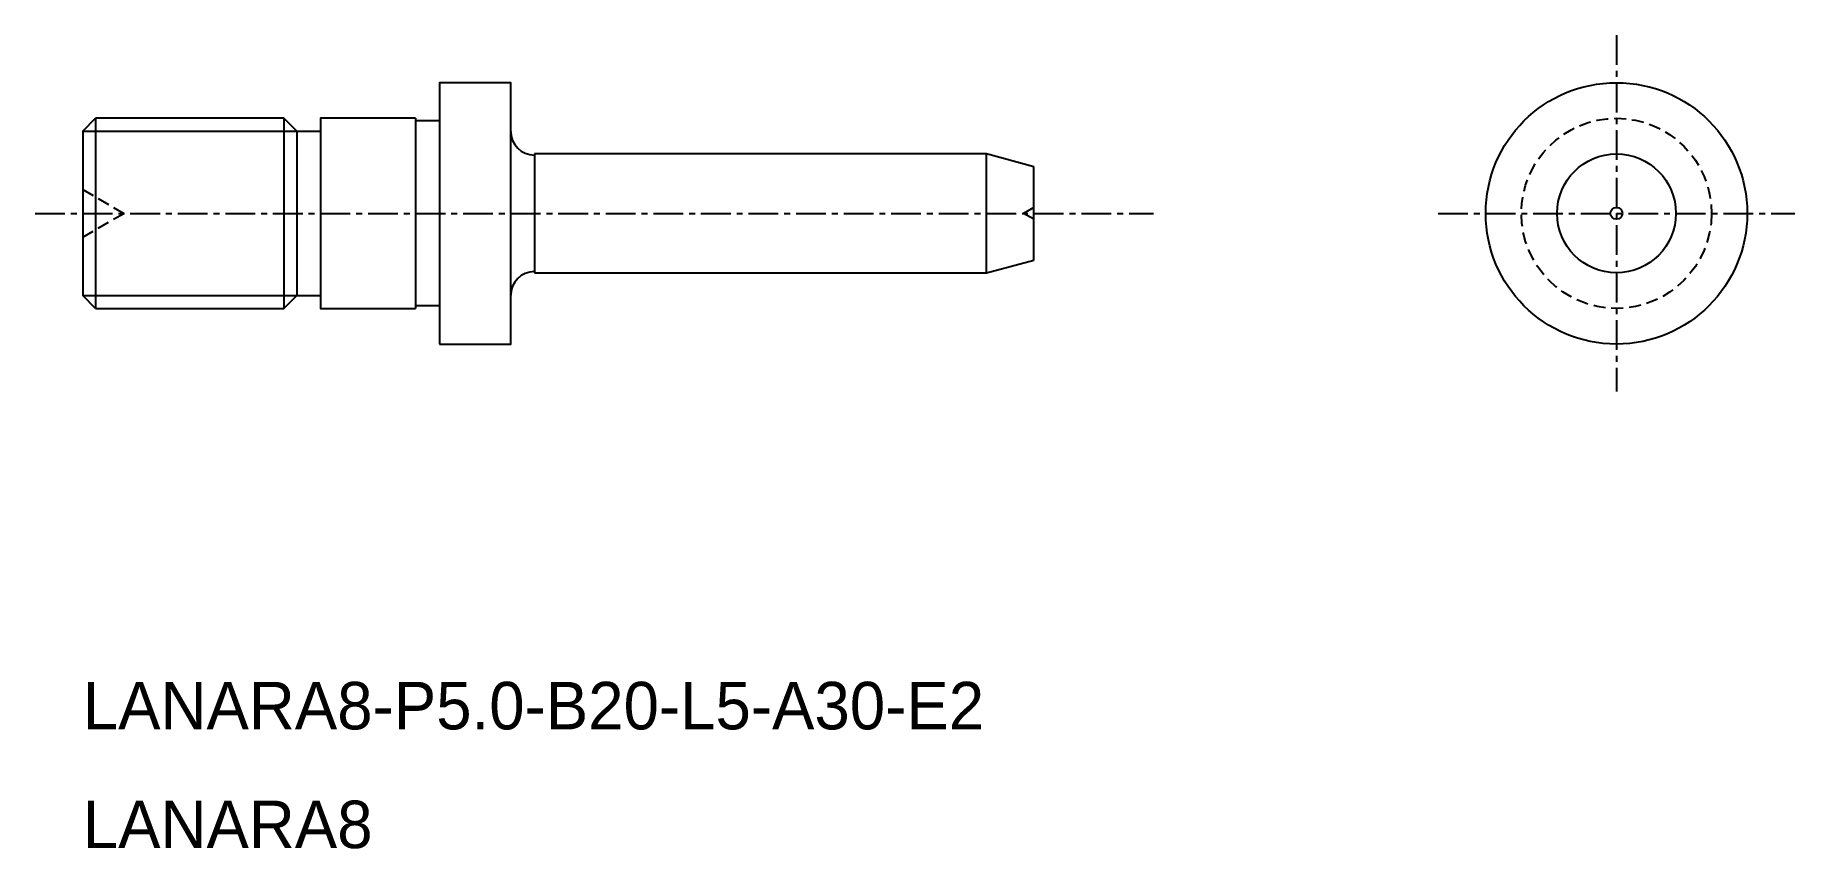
# Model space of a CAD drawing. Extents: x -1388.4 to -1314.4, y -627.4 to -593.2.
import ezdxf

# ---------------------------------------------------------------- set-up
doc = ezdxf.new("R2010")
doc.units = 0
doc.linetypes.add('CENTER', pattern=[2, 1.25, -0.25, 0.25, -0.25])
doc.linetypes.add('DASHED', pattern=[0.75, 0.5, -0.25])
doc.layers.get('0').update_dxf_attribs({"linetype": 'CONTINUOUS'})
doc.layers.add('CENTER', color=1, linetype='CENTER')

msp = doc.modelspace()

# ---------------------------------------------------------------- linework, layer by layer
at = {"color": 7, "linetype": 'CONTINUOUS'}
for p, q in [((-1386.394, -597.201), (-1385.853, -596.66)), ((-1377.936, -596.66), (-1385.853, -596.66)), ((-1385.853, -596.66), (-1385.853, -604.66)), ((-1377.394, -597.201), (-1377.936, -596.66)), ((-1377.936, -596.66), (-1377.936, -604.66)), ((-1372.394, -596.66), (-1372.394, -604.66)), ((-1386.394, -597.201), (-1386.394, -604.118)), ((-1377.394, -597.201), (-1377.394, -604.118)), ((-1377.394, -597.201), (-1376.394, -597.201)), ((-1367.394, -598.16), (-1367.394, -603.16)), ((-1348.394, -598.16), (-1367.394, -598.16)), ((-1348.394, -603.16), (-1348.394, -598.16)), ((-1346.394, -598.696), (-1348.394, -598.16)), ((-1346.394, -602.624), (-1346.394, -598.696)), ((-1348.394, -603.16), (-1346.394, -602.624)), ((-1367.394, -603.16), (-1348.394, -603.16)), ((-1385.853, -604.66), (-1386.394, -604.118)), ((-1377.936, -604.66), (-1377.394, -604.118)), ((-1377.394, -604.118), (-1376.394, -604.118)), ((-1385.853, -604.66), (-1377.936, -604.66))]:
    msp.add_line(p, q, dxfattribs=at)
at = {"color": 3, "linetype": 'CONTINUOUS'}
for p, q in [((-1386.394, -597.201), (-1377.394, -597.201)), ((-1386.394, -604.118), (-1377.394, -604.118))]:
    msp.add_line(p, q, dxfattribs=at)
at = {"color": 3, "linetype": 'DASHED'}
for p, q in [((-1386.394, -599.66), (-1384.662, -600.66)), ((-1386.394, -601.66), (-1384.662, -600.66)), ((-1346.394, -600.41), (-1346.827, -600.66)), ((-1346.394, -600.91), (-1346.827, -600.66))]:
    msp.add_line(p, q, dxfattribs=at)
at = {"color": 7, "linetype": 'CONTINUOUS'}
msp.add_lwpolyline([(-1371.394, -606.16), (-1368.394, -606.16), (-1368.394, -595.16), (-1371.394, -595.16)], close=True, dxfattribs=at)
for points in [[(-1372.394, -596.66), (-1376.394, -596.66), (-1376.394, -604.66), (-1372.394, -604.66)], [(-1371.394, -596.76), (-1372.394, -596.76)], [(-1371.394, -604.56), (-1372.394, -604.56)]]:
    msp.add_lwpolyline(points, dxfattribs=at)
for radius in [5.5, 0.25]:
    msp.add_circle((-1321.894, -600.66), radius, dxfattribs=at)
at = {"color": 3, "linetype": 'DASHED'}
msp.add_circle((-1321.894, -600.66), 4, dxfattribs=at)
msp.add_circle((-1321.894, -600.66), 2.5)
at = {"color": 7, "linetype": 'CONTINUOUS'}
for centre, start, end in [((-1367.394, -597.21), 180, 270), ((-1367.394, -604.11), 90, 180)]:
    msp.add_arc(centre, 1, start, end, dxfattribs=at)
at = {"layer": 'CENTER', "color": 1, "linetype": 'CENTER'}
for p, q in [((-1321.894, -593.16), (-1321.894, -608.16)), ((-1388.394, -600.66), (-1341.36, -600.66)), ((-1329.394, -600.66), (-1314.394, -600.66))]:
    msp.add_line(p, q, dxfattribs=at)

# ---------------------------------------------------------------- texts
at = {"color": 7, "linetype": 'CONTINUOUS'}
for s, p in [('LANARA8-P5.0-B20-L5-A30-E2', (-1386.394, -622.381)), ('LANARA8', (-1386.394, -627.381))]:
    msp.add_text(s, height=2, dxfattribs=at).set_placement(p)

doc.saveas('drawing.dxf')
